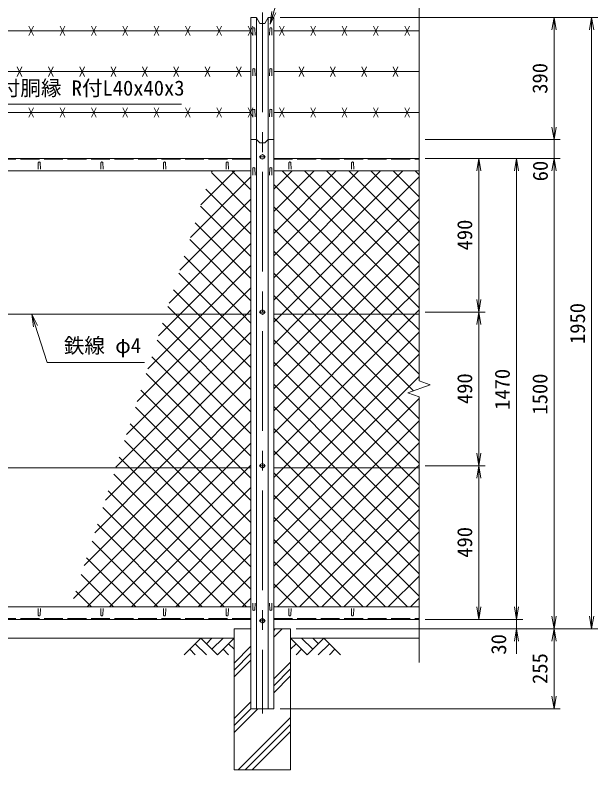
# Model space of a CAD drawing. Units: millimetres at full size. Extents: x -4200 to 4200, y -2970 to 2970.
# Drawn here: x -2174 to -314, y -656 to 1751 of the extents above; entities that cross this region are included whole.
import ezdxf
from ezdxf.enums import TextEntityAlignment as Align

# ---------------------------------------------------------------- set-up
doc = ezdxf.new("R2010")
doc.units = ezdxf.units.MM
doc.header["$LTSCALE"] = 10
doc.linetypes.add('DASHED', pattern=[7.5, 6, -1.5])
doc.linetypes.add('USER1', pattern=[50.8, 31.75, -6.35, 6.35, -6.35])
for name, color, linetype, lineweight in [('0-0_D-STR1', 1, 'Continuous', 18), ('0-1_D-BMK', 2, 'USER1', 13), ('0-2_D-STR-DIM', 7, 'Continuous', 13), ('0-3_D-STR3', 3, 'Continuous', 13), ('0-4_D-BGD', 7, 'Continuous', 18), ('0-5_D-STR4', 7, 'Continuous', 18), ('0-6_D-DCR-HCH', 7, 'Continuous', 13), ('0-7_D-STR-TXT', 7, 'Continuous', 13), ('0-8_0', 7, 'Continuous', 18), ('0-A_D-STR2', 7, 'Continuous', 13)]:
    doc.layers.add(name, color=color, linetype=linetype, lineweight=lineweight)
doc.styles.add('ＭＳ ゴシック', font='')
doc.styles.get('ＭＳ ゴシック').set_extended_font_data('MS Gothic')

# ---------------------------------------------------------------- blocks, each defined once
blk = doc.blocks.new('_Open')
at = {"layer": '0-8_0'}
blk.add_line((-10, 1.667), (0, 0), dxfattribs=at)
blk.add_lwpolyline([(-10, -1.667), (0, 0), (-10, 0)], dxfattribs=at)

msp = doc.modelspace()

# ---------------------------------------------------------------- linework, layer by layer
at = {"layer": '0-0_D-STR1'}
for p, q in [((-1421.47, -461.02), (-1421.47, 1743.69)), ((-1403.97, -461.02), (-1403.97, 1743.69)), ((-1365.97, -461.02), (-1365.97, 1743.69)), ((-1348.47, -461.02), (-1348.47, 1743.69)), ((-1414.97, 1708.27), (-1415.72, 1686.77)), ((-1408.97, 1708.27), (-1408.22, 1686.77)), ((-1360.97, 1708.27), (-1361.72, 1686.77)), ((-1354.97, 1708.27), (-1354.22, 1686.77)), ((-1414.97, 1578.36), (-1415.72, 1556.86)), ((-1408.97, 1578.36), (-1408.22, 1556.86)), ((-1360.97, 1578.36), (-1361.72, 1556.86)), ((-1354.97, 1578.36), (-1354.22, 1556.86)), ((-1414.97, 1448.46), (-1415.72, 1426.96)), ((-1408.97, 1448.46), (-1408.22, 1426.96)), ((-1360.97, 1448.46), (-1361.72, 1426.96)), ((-1354.97, 1448.46), (-1354.22, 1426.96)), ((-1421.47, 1293.98), (-3359.97, 1293.98)), ((-2099.97, 1280.85), (-2100.72, 1259.35)), ((-2093.97, 1280.85), (-2093.22, 1259.35)), ((-1899.97, 1280.85), (-1900.72, 1259.35)), ((-1893.97, 1280.85), (-1893.22, 1259.35)), ((-1699.97, 1280.85), (-1700.72, 1259.35)), ((-1693.97, 1280.85), (-1693.22, 1259.35)), ((-1499.97, 1280.85), (-1500.72, 1259.35)), ((-1493.97, 1280.85), (-1493.22, 1259.35)), ((-1348.47, 1293.98), (-884.97, 1293.98)), ((-1299.97, 1280.85), (-1300.72, 1259.35)), ((-1293.97, 1280.85), (-1293.22, 1259.35)), ((-1099.97, 1280.85), (-1100.72, 1259.35)), ((-1093.97, 1280.85), (-1093.22, 1259.35)), ((-3359.97, 1253.98), (-1421.47, 1253.98)), ((-1414.97, 1262.36), (-1415.72, 1240.86)), ((-1408.97, 1262.36), (-1408.22, 1240.86)), ((-1360.97, 1262.36), (-1361.72, 1240.86)), ((-1354.97, 1262.36), (-1354.22, 1240.86)), ((-884.97, 1253.98), (-1348.47, 1253.98)), ((-3359.97, -136.02), (-1421.47, -136.02)), ((-2099.97, -162.89), (-2100.72, -141.39)), ((-2093.97, -162.89), (-2093.22, -141.39)), ((-1899.97, -162.89), (-1900.72, -141.39)), ((-1893.97, -162.89), (-1893.22, -141.39)), ((-1699.97, -162.89), (-1700.72, -141.39)), ((-1693.97, -162.89), (-1693.22, -141.39)), ((-1499.97, -162.89), (-1500.72, -141.39)), ((-1493.97, -162.89), (-1493.22, -141.39)), ((-1414.97, -145.69), (-1415.72, -124.19)), ((-1408.97, -145.69), (-1408.22, -124.19)), ((-1360.97, -145.69), (-1361.72, -124.19)), ((-1354.97, -145.69), (-1354.22, -124.19)), ((-884.97, -136.02), (-1348.47, -136.02)), ((-1299.97, -162.89), (-1300.72, -141.39)), ((-1293.97, -162.89), (-1293.22, -141.39)), ((-1099.97, -162.89), (-1100.72, -141.39)), ((-1093.97, -162.89), (-1093.22, -141.39)), ((-1421.47, -176.02), (-3359.97, -176.02)), ((-1348.47, -176.02), (-884.97, -176.02)), ((-1421.47, -461.02), (-1348.47, -461.02))]:
    msp.add_line(p, q, dxfattribs=at)
at = {"layer": '0-0_D-STR1', "linetype": 'DASHED'}
for p, q in [((-1421.47, 1290.98), (-3359.97, 1290.98)), ((-1348.47, 1290.98), (-884.97, 1290.98)), ((-1421.47, -173.02), (-3359.97, -173.02)), ((-1348.47, -173.02), (-884.97, -173.02))]:
    msp.add_line(p, q, dxfattribs=at)
at = {"layer": '0-0_D-STR1'}
for points in [[(-1421.47, 1743.69), (-1403.97, 1743.69), (-1392.47, 1723.69), (-1377.47, 1723.69), (-1365.97, 1743.69), (-1348.47, 1743.69)], [(-1421.47, 1353.98), (-1403.97, 1353.98), (-1392.47, 1343.26), (-1377.47, 1343.26), (-1365.97, 1353.98), (-1348.47, 1353.98)]]:
    msp.add_lwpolyline(points, dxfattribs=at)
for centre, start, end in [((-1411.97, 1707.02), 22.61986, 157.38014), ((-1357.97, 1707.02), 22.61986, 157.38014), ((-1411.97, 1577.11), 22.61986, 157.38014), ((-1357.97, 1577.11), 22.61986, 157.38014), ((-1411.97, 1447.21), 22.61986, 157.38014), ((-1357.97, 1447.21), 22.61986, 157.38014), ((-2096.97, 1279.6), 22.61986, 157.38014), ((-1896.97, 1279.6), 22.61986, 157.38014), ((-1696.97, 1279.6), 22.61986, 157.38014), ((-1496.97, 1279.6), 22.61986, 157.38014), ((-1296.97, 1279.6), 22.61986, 157.38014), ((-1096.97, 1279.6), 22.61986, 157.38014), ((-1411.97, 1261.11), 22.61986, 157.38014), ((-1357.97, 1261.11), 22.61986, 157.38014), ((-2096.97, -161.64), 202.61986, 337.38014), ((-1896.97, -161.64), 202.61986, 337.38014), ((-1696.97, -161.64), 202.61986, 337.38014), ((-1496.97, -161.64), 202.61986, 337.38014), ((-1411.97, -144.44), 202.61986, 337.38014), ((-1357.97, -144.44), 202.61986, 337.38014), ((-1296.97, -161.64), 202.61986, 337.38014), ((-1096.97, -161.64), 202.61986, 337.38014)]:
    msp.add_arc(centre, 3.25, start, end, dxfattribs=at)
at = {"layer": '0-1_D-BMK'}
for p, q in [((-1384.97, 1758.69), (-1384.97, -476.02)), ((-1374.97, 1298.48), (-1394.97, 1298.48)), ((-1374.97, 803.98), (-1394.97, 803.98)), ((-1374.97, 313.98), (-1394.97, 313.98)), ((-1374.97, -180.52), (-1394.97, -180.52))]:
    msp.add_line(p, q, dxfattribs=at)
at = {"layer": '0-2_D-STR-DIM'}
for p, q in [((-884.97, 1793.14), (-884.97, 584.63)), ((-1328.47, 1743.69), (-433.93, 1743.69)), ((-1328.47, 1743.69), (-313.93, 1743.69)), ((-453.93, 1353.98), (-453.93, 1743.69)), ((-333.93, -206.02), (-333.93, 1743.69)), ((-453.93, 1393.98), (-453.93, 1433.98)), ((-864.97, 1353.98), (-433.93, 1353.98)), ((-864.97, 1353.98), (-433.93, 1353.98)), ((-453.93, 1293.98), (-453.93, 1353.98)), ((-864.97, 1293.98), (-673.93, 1293.98)), ((-864.97, 1293.98), (-553.93, 1293.98)), ((-864.97, 1293.98), (-433.93, 1293.98)), ((-864.97, 1293.98), (-433.93, 1293.98)), ((-693.93, 803.98), (-693.93, 1293.98)), ((-573.93, 1293.98), (-573.93, -176.02)), ((-453.93, 1293.98), (-453.93, -206.02)), ((-453.93, 1253.98), (-453.93, 1213.98)), ((-864.97, 803.98), (-673.93, 803.98)), ((-864.97, 803.98), (-673.93, 803.98)), ((-693.93, 803.98), (-693.93, 313.98)), ((-849.74, 571.81), (-884.97, 584.63)), ((-920.21, 546.15), (-849.74, 571.81)), ((-884.97, 533.33), (-920.21, 546.15)), ((-884.97, 533.33), (-884.97, -313.33)), ((-864.97, 313.98), (-673.93, 313.98)), ((-864.97, 313.98), (-673.93, 313.98)), ((-693.93, -176.02), (-693.93, 313.98)), ((-573.93, -136.02), (-573.93, -96.02)), ((-864.97, -176.02), (-673.93, -176.02)), ((-864.97, -176.02), (-553.93, -176.02)), ((-864.97, -176.02), (-553.93, -176.02)), ((-573.93, -176.02), (-573.93, -206.02)), ((-1277.2, -206.02), (-433.93, -206.02)), ((-1274.97, -206.02), (-553.93, -206.02)), ((-1274.97, -206.02), (-433.93, -206.02)), ((-1274.97, -206.02), (-313.93, -206.02)), ((-453.93, -206.02), (-453.93, -461.02)), ((-573.93, -246.02), (-573.93, -286.02)), ((-1328.47, -461.02), (-433.93, -461.02))]:
    msp.add_line(p, q, dxfattribs=at)
at = {"layer": '0-3_D-STR3'}
for p, q in [((-2129.97, 1685.39), (-2114.97, 1715.39)), ((-2129.97, 1715.39), (-2114.97, 1685.39)), ((-2029.97, 1685.39), (-2014.97, 1715.39)), ((-2029.97, 1715.39), (-2014.97, 1685.39)), ((-1929.97, 1685.39), (-1914.97, 1715.39)), ((-1929.97, 1715.39), (-1914.97, 1685.39)), ((-1829.97, 1685.39), (-1814.97, 1715.39)), ((-1829.97, 1715.39), (-1814.97, 1685.39)), ((-1729.97, 1685.39), (-1714.97, 1715.39)), ((-1729.97, 1715.39), (-1714.97, 1685.39)), ((-1629.97, 1685.39), (-1614.97, 1715.39)), ((-1629.97, 1715.39), (-1614.97, 1685.39)), ((-1529.97, 1685.39), (-1514.97, 1715.39)), ((-1529.97, 1715.39), (-1514.97, 1685.39)), ((-1429.97, 1685.39), (-1414.97, 1715.39)), ((-1429.97, 1715.39), (-1414.97, 1685.39)), ((-1329.97, 1685.39), (-1314.97, 1715.39)), ((-1329.97, 1715.39), (-1314.97, 1685.39)), ((-1229.97, 1685.39), (-1214.97, 1715.39)), ((-1229.97, 1715.39), (-1214.97, 1685.39)), ((-1129.97, 1685.39), (-1114.97, 1715.39)), ((-1129.97, 1715.39), (-1114.97, 1685.39)), ((-1029.97, 1685.39), (-1014.97, 1715.39)), ((-1029.97, 1715.39), (-1014.97, 1685.39)), ((-929.97, 1685.39), (-914.97, 1715.39)), ((-929.97, 1715.39), (-914.97, 1685.39)), ((-3359.97, 1700.39), (-1421.47, 1700.39)), ((-1348.47, 1700.39), (-884.97, 1700.39)), ((-3359.97, 1570.49), (-1421.47, 1570.49)), ((-2167.47, 1585.49), (-2152.47, 1555.49)), ((-2167.47, 1555.49), (-2152.47, 1585.49)), ((-2067.47, 1585.49), (-2052.47, 1555.49)), ((-2067.47, 1555.49), (-2052.47, 1585.49)), ((-1967.47, 1585.49), (-1952.47, 1555.49)), ((-1967.47, 1555.49), (-1952.47, 1585.49)), ((-1867.47, 1585.49), (-1852.47, 1555.49)), ((-1867.47, 1555.49), (-1852.47, 1585.49)), ((-1767.47, 1585.49), (-1752.47, 1555.49)), ((-1767.47, 1555.49), (-1752.47, 1585.49)), ((-1667.47, 1585.49), (-1652.47, 1555.49)), ((-1667.47, 1555.49), (-1652.47, 1585.49)), ((-1567.47, 1585.49), (-1552.47, 1555.49)), ((-1567.47, 1555.49), (-1552.47, 1585.49)), ((-1467.47, 1585.49), (-1452.47, 1555.49)), ((-1467.47, 1555.49), (-1452.47, 1585.49)), ((-1348.47, 1570.49), (-884.97, 1570.49)), ((-1267.47, 1585.49), (-1252.47, 1555.49)), ((-1267.47, 1555.49), (-1252.47, 1585.49)), ((-1167.47, 1585.49), (-1152.47, 1555.49)), ((-1167.47, 1555.49), (-1152.47, 1585.49)), ((-1067.47, 1585.49), (-1052.47, 1555.49)), ((-1067.47, 1555.49), (-1052.47, 1585.49)), ((-967.47, 1585.49), (-952.47, 1555.49)), ((-967.47, 1555.49), (-952.47, 1585.49)), ((-2129.97, 1425.58), (-2114.97, 1455.58)), ((-2129.97, 1455.58), (-2114.97, 1425.58)), ((-2029.97, 1425.58), (-2014.97, 1455.58)), ((-2029.97, 1455.58), (-2014.97, 1425.58)), ((-1929.97, 1425.58), (-1914.97, 1455.58)), ((-1929.97, 1455.58), (-1914.97, 1425.58)), ((-1829.97, 1425.58), (-1814.97, 1455.58)), ((-1829.97, 1455.58), (-1814.97, 1425.58)), ((-1729.97, 1425.58), (-1714.97, 1455.58)), ((-1729.97, 1455.58), (-1714.97, 1425.58)), ((-1629.97, 1425.58), (-1614.97, 1455.58)), ((-1629.97, 1455.58), (-1614.97, 1425.58)), ((-1529.97, 1425.58), (-1514.97, 1455.58)), ((-1529.97, 1455.58), (-1514.97, 1425.58)), ((-1429.97, 1425.58), (-1414.97, 1455.58)), ((-1429.97, 1455.58), (-1414.97, 1425.58)), ((-1329.97, 1425.58), (-1314.97, 1455.58)), ((-1329.97, 1455.58), (-1314.97, 1425.58)), ((-1229.97, 1425.58), (-1214.97, 1455.58)), ((-1229.97, 1455.58), (-1214.97, 1425.58)), ((-1129.97, 1425.58), (-1114.97, 1455.58)), ((-1129.97, 1455.58), (-1114.97, 1425.58)), ((-1029.97, 1425.58), (-1014.97, 1455.58)), ((-1029.97, 1455.58), (-1014.97, 1425.58)), ((-929.97, 1425.58), (-914.97, 1455.58)), ((-929.97, 1455.58), (-914.97, 1425.58)), ((-3359.97, 1440.58), (-1421.47, 1440.58)), ((-1348.47, 1440.58), (-884.97, 1440.58)), ((-1384.97, 1305.99), (-1391.47, 1302.23)), ((-1391.47, 1302.23), (-1391.47, 1294.73)), ((-1378.47, 1302.23), (-1384.97, 1305.99)), ((-1378.47, 1294.73), (-1378.47, 1302.23)), ((-1391.47, 1294.73), (-1384.97, 1290.97)), ((-1384.97, 1290.97), (-1378.47, 1294.73)), ((-1421.47, 797.23), (-3359.97, 797.23)), ((-884.97, 797.23), (-1348.47, 797.23)), ((-1384.97, 321.49), (-1391.47, 317.73)), ((-1391.47, 317.73), (-1391.47, 310.23)), ((-1378.47, 317.73), (-1384.97, 321.49)), ((-1378.47, 310.23), (-1378.47, 317.73)), ((-1421.47, 307.23), (-3359.97, 307.23)), ((-1391.47, 310.23), (-1384.97, 306.47)), ((-1384.97, 306.47), (-1378.47, 310.23)), ((-884.97, 307.23), (-1348.47, 307.23)), ((-1384.97, -173.01), (-1391.47, -176.77)), ((-1391.47, -176.77), (-1391.47, -184.27)), ((-1391.47, -184.27), (-1384.97, -188.03)), ((-1378.47, -176.77), (-1384.97, -173.01)), ((-1384.97, -188.03), (-1378.47, -184.27)), ((-1378.47, -184.27), (-1378.47, -176.77))]:
    msp.add_line(p, q, dxfattribs=at)
msp.add_lwpolyline([(-1378.47, 807.73), (-1384.97, 811.49), (-1391.47, 807.73), (-1391.47, 800.23), (-1384.97, 796.47), (-1378.47, 800.23)], close=True, dxfattribs=at)
for centre in [(-1384.97, 1298.48), (-1384.97, 803.98), (-1384.97, 313.98), (-1384.97, -180.52)]:
    msp.add_circle(centre, 6.25, dxfattribs=at)
at = {"layer": '0-4_D-BGD'}
for p, q in [((-1474.97, -236.02), (-3294.97, -236.02)), ((-1294.97, -236.02), (-884.97, -236.02))]:
    msp.add_line(p, q, dxfattribs=at)
at = {"layer": '0-5_D-STR4'}
for p, q in [((-1474.97, -206.02), (-1474.97, -656.02)), ((-1421.47, -206.02), (-1474.97, -206.02)), ((-1294.97, -206.02), (-1348.47, -206.02)), ((-1294.97, -206.02), (-1294.97, -656.02)), ((-1294.97, -656.02), (-1474.97, -656.02))]:
    msp.add_line(p, q, dxfattribs=at)
at = {"layer": '0-6_D-DCR-HCH'}
for p, q in [((-1348.47, -233.08), (-1321.41, -206.02)), ((-1348.47, -210.98), (-1343.51, -206.02)), ((-1581.4, -236.02), (-1634.61, -289.23)), ((-1581.4, -236.02), (-1528.19, -289.23)), ((-1563.66, -253.76), (-1545.92, -236.02)), ((-1545.92, -271.5), (-1510.45, -236.02)), ((-1528.19, -289.23), (-1474.97, -236.02)), ((-1241.76, -289.23), (-1294.97, -236.02)), ((-1224.03, -271.5), (-1259.5, -236.02)), ((-1188.55, -236.02), (-1241.76, -289.23)), ((-1206.2, -253.85), (-1224.03, -236.02)), ((-1188.55, -236.02), (-1135.34, -289.23)), ((-1599.14, -253.76), (-1563.5, -289.23)), ((-1492.71, -253.76), (-1474.97, -271.41)), ((-1474.97, -315.39), (-1421.47, -261.89)), ((-1277.24, -253.76), (-1294.97, -271.41)), ((-1170.81, -253.76), (-1206.45, -289.23)), ((-1616.87, -271.5), (-1599.05, -289.23)), ((-1510.45, -271.5), (-1492.63, -289.23)), ((-1474.97, -337.48), (-1421.47, -283.98)), ((-1259.5, -271.5), (-1277.32, -289.23)), ((-1153.08, -271.5), (-1170.89, -289.23)), ((-1474.97, -359.58), (-1421.47, -306.08)), ((-1348.47, -365.66), (-1294.97, -312.16)), ((-1348.47, -387.76), (-1294.97, -334.26)), ((-1348.47, -409.86), (-1294.97, -356.36)), ((-1474.97, -492.16), (-1421.47, -438.66)), ((-1474.97, -514.26), (-1421.47, -460.76)), ((-1474.97, -536.36), (-1399.64, -461.02)), ((-1462.05, -656.02), (-1294.97, -488.94)), ((-1439.96, -656.02), (-1294.97, -511.04)), ((-1417.86, -656.02), (-1294.97, -533.14))]:
    msp.add_line(p, q, dxfattribs=at)
at = {"layer": '0-7_D-STR-TXT'}
for points in [[(-986.58, 1861.73), (-1317.96, 1861.73), (-1359.65, 1724.06)], [(-1642.55, 1467.23), (-2340.42, 1467.23), (-2393.31, 1295.89)], [(-1760.92, 643.6), (-2072.25, 643.6), (-2120.34, 795.32)]]:
    msp.add_lwpolyline(points, dxfattribs=at)
at = {"layer": '0-A_D-STR2'}
for p, q in [((-1580.83, 1146.22), (-1473.08, 1253.98)), ((-1546.92, 1250.85), (-1543.79, 1253.98)), ((-1421.47, 1193.25), (-1482.2, 1253.98)), ((-1348.47, 1195.78), (-1290.27, 1253.98)), ((-1348.47, 1125.07), (-1219.56, 1253.98)), ((-1348.47, 1054.35), (-1148.85, 1253.98)), ((-1348.47, 983.64), (-1078.14, 1253.98)), ((-1348.47, 912.93), (-1007.43, 1253.98)), ((-1348.47, 842.22), (-936.72, 1253.98)), ((-884.97, 817.5), (-1321.45, 1253.98)), ((-884.97, 888.21), (-1250.74, 1253.98)), ((-884.97, 958.92), (-1180.03, 1253.98)), ((-884.97, 1029.63), (-1109.32, 1253.98)), ((-884.97, 1100.34), (-1038.61, 1253.98)), ((-884.97, 1171.05), (-967.9, 1253.98)), ((-884.97, 1241.76), (-897.19, 1253.98)), ((-1614.75, 1041.6), (-1421.47, 1234.87)), ((-1421.47, 1122.54), (-1547.62, 1248.69)), ((-1322.76, 797.23), (-884.97, 1235.01)), ((-935.41, 797.23), (-1348.47, 1210.29)), ((-1421.47, 1051.83), (-1564.93, 1195.29)), ((-1648.67, 936.97), (-1421.47, 1164.16)), ((-1252.05, 797.23), (-884.97, 1164.3)), ((-1421.47, 981.12), (-1582.24, 1141.89)), ((-1006.12, 797.23), (-1348.47, 1139.58)), ((-1682.58, 832.34), (-1421.47, 1093.45)), ((-1421.47, 910.41), (-1599.55, 1088.49)), ((-1181.34, 797.23), (-884.97, 1093.59)), ((-1421.47, 839.7), (-1616.86, 1035.08)), ((-1646.98, 797.23), (-1421.47, 1022.74)), ((-1110.63, 797.23), (-884.97, 1022.88)), ((-1449.72, 797.23), (-1634.17, 981.68)), ((-1576.27, 797.23), (-1421.47, 952.03)), ((-1039.91, 797.23), (-884.97, 952.17)), ((-1520.43, 797.23), (-1651.48, 928.28)), ((-1218.26, 797.23), (-1348.47, 927.45)), ((-1591.14, 797.23), (-1668.79, 874.88)), ((-1505.56, 797.23), (-1421.47, 881.32)), ((-969.2, 797.23), (-884.97, 881.46)), ((-1288.97, 797.23), (-1348.47, 856.74)), ((-1661.85, 797.23), (-1686.1, 821.48)), ((-1818.25, 413.83), (-1434.85, 797.23)), ((-1784.33, 518.46), (-1505.56, 797.23)), ((-1750.41, 623.09), (-1576.27, 797.23)), ((-1716.5, 727.72), (-1646.98, 797.23)), ((-1421.47, 556.86), (-1661.85, 797.23)), ((-1421.47, 627.57), (-1591.14, 797.23)), ((-1421.47, 698.28), (-1520.43, 797.23)), ((-1421.47, 768.99), (-1449.72, 797.23)), ((-1434.85, 797.23), (-1421.47, 810.61)), ((-1348.47, 771.51), (-1322.76, 797.23)), ((-1348.47, 700.8), (-1252.05, 797.23)), ((-1348.47, 630.09), (-1181.34, 797.23)), ((-1348.47, 559.38), (-1110.63, 797.23)), ((-1348.47, 488.67), (-1039.91, 797.23)), ((-1348.47, 417.96), (-969.2, 797.23)), ((-1348.47, 347.25), (-898.49, 797.23)), ((-884.97, 393.24), (-1288.97, 797.23)), ((-884.97, 463.95), (-1218.26, 797.23)), ((-884.97, 676.08), (-1006.12, 797.23)), ((-884.97, 746.79), (-935.41, 797.23)), ((-898.49, 797.23), (-884.97, 810.75)), ((-884.97, 322.53), (-1348.47, 786.03)), ((-1421.47, 486.15), (-1703.41, 768.08)), ((-1852.16, 309.21), (-1421.47, 739.9)), ((-1317.78, 307.23), (-884.97, 740.04)), ((-1421.47, 415.44), (-1720.72, 714.68)), ((-940.39, 307.23), (-1348.47, 715.32)), ((-1783.43, 307.23), (-1421.47, 669.19)), ((-1421.47, 344.72), (-1738.03, 661.28)), ((-1247.07, 307.23), (-884.97, 669.33)), ((-1011.1, 307.23), (-1348.47, 644.6)), ((-1454.69, 307.23), (-1755.34, 607.88)), ((-1712.72, 307.23), (-1421.47, 598.47)), ((-1176.36, 307.23), (-884.97, 598.62)), ((-1525.4, 307.23), (-1772.65, 554.48)), ((-1081.81, 307.23), (-1348.47, 573.89)), ((-850.96, 571.36), (-852.37, 572.76)), ((-1642.01, 307.23), (-1421.47, 527.76)), ((-1105.65, 307.23), (-884.97, 527.91)), ((-1596.11, 307.23), (-1789.96, 501.08)), ((-1152.52, 307.23), (-1348.47, 503.18)), ((-1666.82, 307.23), (-1807.27, 447.68)), ((-1571.3, 307.23), (-1421.47, 457.05)), ((-1034.94, 307.23), (-884.97, 457.19)), ((-1223.23, 307.23), (-1348.47, 432.47)), ((-1737.53, 307.23), (-1824.58, 394.28)), ((-1500.59, 307.23), (-1421.47, 386.34)), ((-964.23, 307.23), (-884.97, 386.48)), ((-1293.94, 307.23), (-1348.47, 361.76)), ((-1808.24, 307.23), (-1841.9, 340.88)), ((-1429.88, 307.23), (-1421.47, 315.63)), ((-1987.83, -109.3), (-1571.3, 307.23)), ((-1953.91, -4.67), (-1642.01, 307.23)), ((-1943.84, -136.02), (-1500.59, 307.23)), ((-1920, 99.95), (-1712.72, 307.23)), ((-1886.08, 204.58), (-1783.43, 307.23)), ((-1873.13, -136.02), (-1429.88, 307.23)), ((-1421.47, -79.54), (-1808.24, 307.23)), ((-1421.47, -8.83), (-1737.53, 307.23)), ((-1421.47, 61.88), (-1666.82, 307.23)), ((-1421.47, 132.59), (-1596.11, 307.23)), ((-1421.47, 203.3), (-1525.4, 307.23)), ((-1421.47, 274.01), (-1454.69, 307.23)), ((-1348.47, 276.54), (-1317.78, 307.23)), ((-1348.47, 205.83), (-1247.07, 307.23)), ((-1348.47, 135.12), (-1176.36, 307.23)), ((-1348.47, 64.41), (-1105.65, 307.23)), ((-1348.47, -6.31), (-1034.94, 307.23)), ((-1348.47, -77.02), (-964.23, 307.23)), ((-921.4, -136.02), (-1348.47, 291.05)), ((-884.97, -101.74), (-1293.94, 307.23)), ((-884.97, -31.03), (-1223.23, 307.23)), ((-884.97, 39.68), (-1152.52, 307.23)), ((-884.97, 110.39), (-1081.81, 307.23)), ((-884.97, 181.1), (-1011.1, 307.23)), ((-884.97, 251.82), (-940.39, 307.23)), ((-1435.7, -136.02), (-1859.21, 287.48)), ((-1802.42, -136.02), (-1421.47, 244.92)), ((-1266.06, -136.02), (-884.97, 245.06)), ((-1506.41, -136.02), (-1876.52, 234.08)), ((-992.11, -136.02), (-1348.47, 220.34)), ((-1577.13, -136.02), (-1893.83, 180.68)), ((-1731.71, -136.02), (-1421.47, 174.21)), ((-1195.35, -136.02), (-884.97, 174.35)), ((-1062.82, -136.02), (-1348.47, 149.63)), ((-1647.84, -136.02), (-1911.14, 127.28)), ((-1661, -136.02), (-1421.47, 103.5)), ((-1124.64, -136.02), (-884.97, 103.64)), ((-1718.55, -136.02), (-1928.45, 73.88)), ((-1133.53, -136.02), (-1348.47, 78.92)), ((-1590.28, -136.02), (-1421.47, 32.79)), ((-1053.93, -136.02), (-884.97, 32.93)), ((-1789.26, -136.02), (-1945.76, 20.48)), ((-1204.25, -136.02), (-1348.47, 8.21)), ((-1859.97, -136.02), (-1963.07, -32.92)), ((-1519.57, -136.02), (-1421.47, -37.92)), ((-983.21, -136.02), (-884.97, -37.78)), ((-1274.96, -136.02), (-1348.47, -62.5)), ((-1930.68, -136.02), (-1980.38, -86.32)), ((-1448.86, -136.02), (-1421.47, -108.63)), ((-912.5, -136.02), (-884.97, -108.49)), ((-1345.67, -136.02), (-1348.47, -133.21))]:
    msp.add_line(p, q, dxfattribs=at)
for points in [[(-884.97, 605.37), (-1076.84, 797.23), (-1348.47, 1068.87)], [(-902.81, 552.49), (-1147.55, 797.23), (-1348.47, 998.16)], [(-1336.77, -136.02), (-893.52, 307.23), (-884.97, 315.77)]]:
    msp.add_lwpolyline(points, dxfattribs=at)

# ---------------------------------------------------------------- block references
at = {"layer": '0-2_D-STR-DIM', "xscale": 4, "yscale": 4}
for p, rotation in [((-453.93, 1743.69), 90), ((-333.93, 1743.69), 90), ((-453.93, 1353.98), 270), ((-453.93, 1353.98), 270), ((-693.93, 1293.98), 90), ((-573.93, 1293.98), 90), ((-453.93, 1293.98), 90), ((-453.93, 1293.98), 90), ((-693.93, 803.98), 270), ((-693.93, 803.98), 90), ((-693.93, 313.98), 270), ((-693.93, 313.98), 90), ((-693.93, -176.02), 270), ((-573.93, -176.02), 270), ((-573.93, -176.02), 270), ((-453.93, -206.02), 270), ((-333.93, -206.02), 270), ((-573.93, -206.02), 90), ((-453.93, -206.02), 90), ((-453.93, -461.02), 270)]:
    msp.add_blockref('_Open', p, dxfattribs=dict(at, rotation=rotation))
at = {"layer": '0-7_D-STR-TXT', "xscale": 4, "yscale": 4}
for p, rotation in [((-1360.23, 1722.15), 253.14944), ((-2120.95, 797.23), 107.58773)]:
    msp.add_blockref('_Open', p, dxfattribs=dict(at, rotation=rotation))

# ---------------------------------------------------------------- texts
at = {"layer": '0-2_D-STR-DIM', "style": 'ＭＳ ゴシック'}
for s, p in [('390', (-460.68, 1499.95)), ('60', (-459.53, 1220.89)), ('490', (-700.68, 1000.48)), ('1950', (-340.68, 701.92)), ('490', (-700.68, 510.48)), ('1470', (-580.68, 492.06)), ('1500', (-460.68, 477.06)), ('490', (-700.68, 20.48)), ('30', (-592.19, -288.45)), ('255', (-460.68, -381.89))]:
    msp.add_text(s, height=48.09, rotation=90, dxfattribs=at).set_placement(p, align=Align.BOTTOM_LEFT)
at = {"layer": '0-7_D-STR-TXT', "style": 'ＭＳ ゴシック'}
for s, p in [('爪付胴縁 R付L40x40x3', (-2288.48, 1479.82)), ('鉄線 φ4', (-2018.53, 658.47))]:
    msp.add_text(s, height=48.09, dxfattribs=at).set_placement(p, align=Align.BOTTOM_LEFT)

doc.saveas('drawing.dxf')
